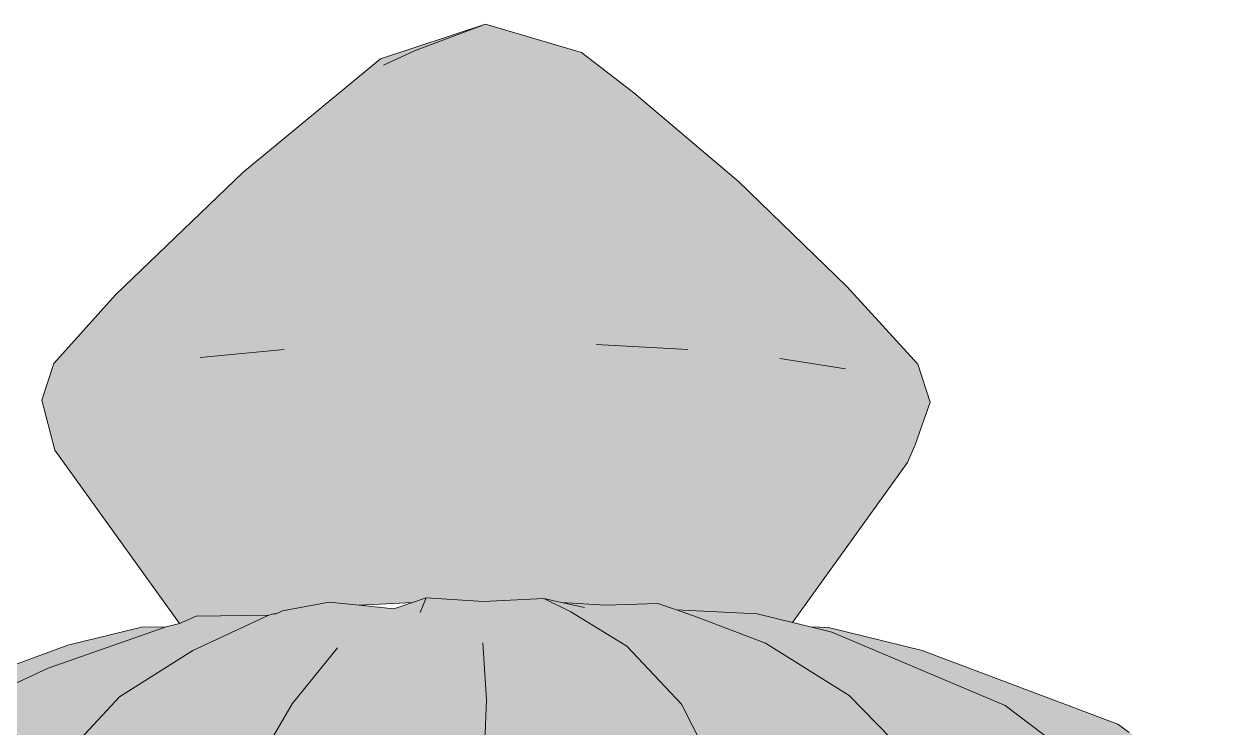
# Model space of a CAD drawing. Header units: inches. Extents: x 12792 to 19925, y -3298 to -817.
# Drawn here: x 13554.415 to 13558.39, y -1828.203 to -1825.883 of the extents above; entities that cross this region are included whole.
import ezdxf

# ---------------------------------------------------------------- set-up
doc = ezdxf.new("R2010")
doc.units = ezdxf.units.IN
doc.header["$MEASUREMENT"] = 0
doc.layers.add('Edges', color=7, linetype='Continuous')

# ---------------------------------------------------------------- blocks, each defined once
blk = doc.blocks.new('gwg')
at = {"lineweight": 0}
h = blk.add_hatch(color=6, dxfattribs=at)
h.dxf.hatch_style = 1
h.set_gradient(color1=(248, 215, 49), color2=(247, 242, 129), name='CYLINDER')
h.paths.add_polyline_path([(18455.7938, -1564.4049), (18455.7746, -1564.3453), (18455.6631, -1564.2234), (18455.4934, -1564.0586), (18455.3291, -1563.9193), (18455.2471, -1563.8562), (18455.0965, -1563.8117), (18454.9318, -1563.8659), (18454.7158, -1564.0444), (18454.5157, -1564.2368), (18454.4191, -1564.3445), (18454.4005, -1564.4021), (18454.421, -1564.4802), (18454.6164, -1564.7523), (18454.6424, -1564.7409), (18454.7565, -1564.7394), (18454.7638, -1564.7376), (18454.7679, -1564.7372), (18454.7778, -1564.7328), (18454.8512, -1564.7193), (18454.8983, -1564.724), (18454.9816, -1564.7197), (18455.0034, -1564.7125), (18455.0934, -1564.718), (18455.1879, -1564.7135), (18455.2155, -1564.7196), (18455.284, -1564.7238), (18455.3667, -1564.7209), (18455.396, -1564.7312), (18455.5224, -1564.7376), (18455.578, -1564.751), (18455.7584, -1564.4998), (18455.7702, -1564.4719)])
h = blk.add_hatch(color=6, dxfattribs=at)
h.dxf.hatch_style = 1
h.set_gradient(color1=(248, 215, 49), color2=(247, 242, 129), name='CYLINDER')
h.paths.add_polyline_path([(18455.4496, -1565.0198), (18455.437, -1564.9451), (18455.4036, -1564.8791), (18455.3179, -1564.7881), (18455.2301, -1564.7343), (18455.1879, -1564.7135), (18455.0934, -1564.718), (18455.0034, -1564.7125), (18454.9816, -1564.7197), (18454.9523, -1564.7293), (18454.8983, -1564.724), (18454.8512, -1564.7193), (18454.7778, -1564.7328), (18454.7679, -1564.7372), (18454.7638, -1564.7376), (18454.7565, -1564.7394), (18454.6373, -1564.795), (18454.5223, -1564.8676), (18454.4614, -1564.9331), (18454.448, -1564.9681), (18454.4259, -1565.0436), (18454.4426, -1565.1287), (18454.4915, -1565.2171), (18454.6018, -1565.3653), (18454.6818, -1565.4567), (18454.6875, -1565.4574), (18454.806, -1565.5134), (18454.8751, -1565.5233), (18454.8986, -1565.4866), (18454.9226, -1565.4513), (18454.9383, -1565.4381), (18454.9701, -1565.446), (18455.0307, -1565.5046), (18455.0965, -1565.5242), (18455.1632, -1565.5046), (18455.2186, -1565.4501), (18455.2566, -1565.4382), (18455.2893, -1565.4774), (18455.294, -1565.4846), (18455.3258, -1565.3959), (18455.4021, -1565.2085), (18455.4381, -1565.1055)])
h = blk.add_hatch(color=6, dxfattribs=at)
h.dxf.hatch_style = 1
h.set_gradient(color1=(248, 215, 49), color2=(247, 242, 129), name='CYLINDER')
h.paths.add_polyline_path([(18455.396, -1564.7312), (18455.3667, -1564.7209), (18455.284, -1564.7238), (18455.2155, -1564.7196), (18455.1879, -1564.7135), (18455.2301, -1564.7343), (18455.3179, -1564.7881), (18455.4036, -1564.8791), (18455.437, -1564.9451), (18455.4496, -1565.0198), (18455.4381, -1565.1055), (18455.4021, -1565.2085), (18455.3258, -1565.3959), (18455.294, -1565.4846), (18455.3195, -1565.5231), (18455.387, -1565.5134), (18455.5056, -1565.4619), (18455.563, -1565.4516), (18455.6008, -1565.4836), (18455.6798, -1565.4588), (18455.7541, -1565.4009), (18455.8964, -1565.2649), (18456.0269, -1565.1278), (18456.0564, -1565.0437), (18456.0258, -1564.9674), (18455.9116, -1564.8814), (18455.6398, -1564.7659), (18455.6059, -1564.7577), (18455.578, -1564.751), (18455.5224, -1564.7376)])
h = blk.add_hatch(color=6, dxfattribs=at)
h.dxf.hatch_style = 1
h.set_gradient(color1=(248, 215, 49), color2=(247, 242, 129), name='CYLINDER')
h.paths.add_polyline_path([(18454.167, -1565.1278), (18454.1375, -1565.0437), (18454.166, -1564.9684), (18454.2534, -1564.8999), (18454.3126, -1564.8681), (18454.4103, -1564.8227), (18454.5952, -1564.7576), (18454.5567, -1564.7585), (18454.4412, -1564.7866), (18454.1076, -1564.9094), (18454.0899, -1564.922), (18453.9786, -1565.0006), (18453.9628, -1565.0153), (18453.9285, -1565.0917), (18453.9628, -1565.1738), (18454.0864, -1565.2812), (18454.211, -1565.375), (18454.2671, -1565.4273), (18454.3648, -1565.4851), (18454.371, -1565.4811), (18454.5762, -1565.4954), (18454.5814, -1565.4959), (18454.5876, -1565.4907), (18454.5992, -1565.4809), (18454.4966, -1565.4539), (18454.3083, -1565.2756)])
h = blk.add_hatch(color=6, dxfattribs=at)
h.dxf.hatch_style = 1
h.set_gradient(color1=(248, 215, 49), color2=(247, 242, 129), name='CYLINDER')
h.paths.add_polyline_path([(18454.4259, -1565.0436), (18454.448, -1564.9681), (18454.4614, -1564.9331), (18454.5223, -1564.8676), (18454.6373, -1564.795), (18454.7565, -1564.7394), (18454.6424, -1564.7409), (18454.6164, -1564.7523), (18454.5952, -1564.7576), (18454.4103, -1564.8227), (18454.3126, -1564.8681), (18454.2534, -1564.8999), (18454.166, -1564.9684), (18454.1375, -1565.0437), (18454.167, -1565.1278), (18454.3083, -1565.2756), (18454.4966, -1565.4539), (18454.5992, -1565.4809), (18454.6064, -1565.4749), (18454.6348, -1565.4509), (18454.6818, -1565.4567), (18454.6018, -1565.3653), (18454.4915, -1565.2171), (18454.4426, -1565.1287)])
h = blk.add_hatch(color=6, dxfattribs=at)
h.dxf.hatch_style = 1
h.set_gradient(color1=(248, 215, 49), color2=(247, 242, 129), name='CYLINDER')
h.paths.add_polyline_path([(18456.2655, -1565.0917), (18456.2311, -1565.0153), (18456.2154, -1565.0006), (18456.1061, -1564.9234), (18456.0879, -1564.9105), (18455.7815, -1564.7951), (18455.6344, -1564.7587), (18455.6059, -1564.7577), (18455.6398, -1564.7659), (18455.9116, -1564.8814), (18456.0258, -1564.9674), (18456.0564, -1565.0437), (18456.0269, -1565.1278), (18455.8964, -1565.2649), (18455.7541, -1565.4009), (18455.6798, -1565.4588), (18455.6008, -1565.4836), (18455.6154, -1565.4959), (18455.8097, -1565.4767), (18455.8219, -1565.4845), (18455.8261, -1565.4842), (18455.9258, -1565.4273), (18455.963, -1565.3911), (18456.0752, -1565.3058), (18456.2311, -1565.1738)])
at = {"layer": 'Edges', "lineweight": 0}
for p, q in [((18455.0965, -1563.8117), (18454.9318, -1563.8659)), ((18455.0965, -1563.8117), (18454.9851, -1563.8535)), ((18455.2471, -1563.8562), (18455.0965, -1563.8117)), ((18454.9318, -1563.8659), (18454.7158, -1564.0444)), ((18454.9851, -1563.8535), (18454.9363, -1563.8763)), ((18455.3291, -1563.9193), (18455.2471, -1563.8562)), ((18455.4934, -1564.0586), (18455.3291, -1563.9193)), ((18454.7158, -1564.0444), (18454.5157, -1564.2368)), ((18455.6631, -1564.2234), (18455.4934, -1564.0586)), ((18455.7746, -1564.3453), (18455.6631, -1564.2234)), ((18454.5157, -1564.2368), (18454.4191, -1564.3445)), ((18455.2698, -1564.3145), (18455.4135, -1564.3225)), ((18454.7804, -1564.3225), (18454.6485, -1564.3348)), ((18455.5578, -1564.3367), (18455.6608, -1564.3528)), ((18454.4191, -1564.3445), (18454.4005, -1564.4021)), ((18455.7938, -1564.4049), (18455.7746, -1564.3453)), ((18454.4005, -1564.4021), (18454.421, -1564.4802)), ((18455.7702, -1564.4719), (18455.7938, -1564.4049)), ((18455.7584, -1564.4998), (18455.7702, -1564.4719)), ((18454.421, -1564.4802), (18454.6164, -1564.7523)), ((18455.578, -1564.751), (18455.7584, -1564.4998)), ((18454.8512, -1564.7193), (18454.7778, -1564.7328)), ((18454.8983, -1564.724), (18454.8512, -1564.7193)), ((18454.8983, -1564.724), (18454.9816, -1564.7197)), ((18454.9816, -1564.7197), (18454.9523, -1564.7293)), ((18455.0034, -1564.7125), (18454.9816, -1564.7197)), ((18454.9937, -1564.7354), (18455.0034, -1564.7125)), ((18455.0934, -1564.718), (18455.0034, -1564.7125)), ((18455.1879, -1564.7135), (18455.0934, -1564.718)), ((18455.2301, -1564.7343), (18455.1879, -1564.7135)), ((18455.2155, -1564.7196), (18455.1879, -1564.7135)), ((18455.2155, -1564.7196), (18455.284, -1564.7238)), ((18455.2515, -1564.7276), (18455.2155, -1564.7196)), ((18454.7638, -1564.7376), (18454.7565, -1564.7394)), ((18454.7679, -1564.7372), (18454.7638, -1564.7376)), ((18454.7778, -1564.7328), (18454.7679, -1564.7372)), ((18454.9523, -1564.7293), (18454.8983, -1564.724)), ((18455.3179, -1564.7881), (18455.2301, -1564.7343)), ((18455.3667, -1564.7209), (18455.284, -1564.7238)), ((18455.3667, -1564.7209), (18455.396, -1564.7312)), ((18455.5224, -1564.7376), (18455.396, -1564.7312)), ((18455.396, -1564.7312), (18455.4282, -1564.7424)), ((18455.578, -1564.751), (18455.5224, -1564.7376)), ((18454.5952, -1564.7576), (18454.4103, -1564.8227)), ((18454.5952, -1564.7576), (18454.5567, -1564.7585)), ((18454.6164, -1564.7523), (18454.5952, -1564.7576)), ((18454.6424, -1564.7409), (18454.6164, -1564.7523)), ((18454.7565, -1564.7394), (18454.6373, -1564.795)), ((18454.7565, -1564.7394), (18454.6424, -1564.7409)), ((18455.5357, -1564.7834), (18455.4282, -1564.7424)), ((18455.6059, -1564.7577), (18455.578, -1564.751)), ((18455.6344, -1564.7587), (18455.6059, -1564.7577)), ((18455.6398, -1564.7659), (18455.6059, -1564.7577)), ((18454.5567, -1564.7585), (18454.4412, -1564.7866)), ((18455.7815, -1564.7951), (18455.6344, -1564.7587)), ((18455.9116, -1564.8814), (18455.6398, -1564.7659)), ((18454.4412, -1564.7866), (18454.1076, -1564.9094)), ((18454.6373, -1564.795), (18454.5223, -1564.8676)), ((18454.8641, -1564.7906), (18454.7929, -1564.8789)), ((18455.0981, -1564.8723), (18455.0919, -1564.7831)), ((18455.4036, -1564.8791), (18455.3179, -1564.7881)), ((18455.6667, -1564.8654), (18455.5357, -1564.7834)), ((18456.0879, -1564.9105), (18455.7815, -1564.7951)), ((18454.3126, -1564.8681), (18454.4103, -1564.8227)), ((18454.5223, -1564.8676), (18454.4614, -1564.9331)), ((18455.6667, -1564.8654), (18455.7325, -1564.9331)), ((18454.7929, -1564.8789), (18454.7539, -1564.9461)), ((18455.0981, -1564.8723), (18455.0955, -1564.9381)), ((18455.4036, -1564.8791), (18455.437, -1564.9451)), ((18456.0258, -1564.9674), (18455.9116, -1564.8814)), ((18456.0879, -1564.9105), (18456.1061, -1564.9234))]:
    blk.add_line(p, q, dxfattribs=at)

msp = doc.modelspace()

# ---------------------------------------------------------------- block references
at = {"xscale": 2.099942155810731, "yscale": 2.099942155810731, "zscale": 2.099942155810731}
msp.add_blockref('gwg', (-25198.6998, 1458.0307), dxfattribs=at)

doc.saveas('drawing.dxf')
